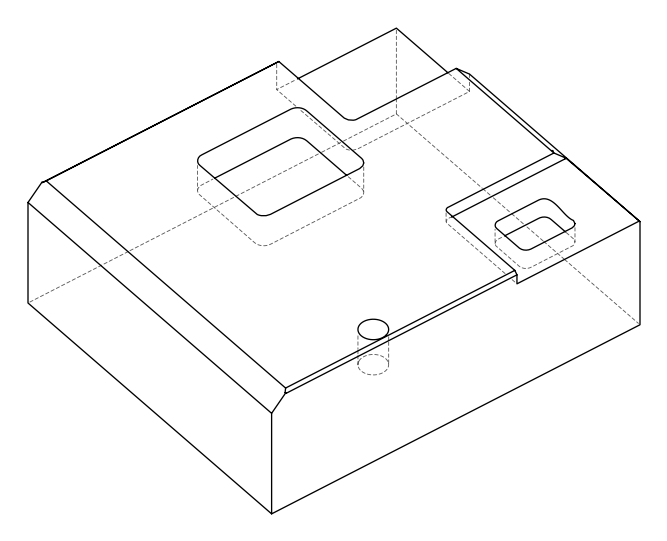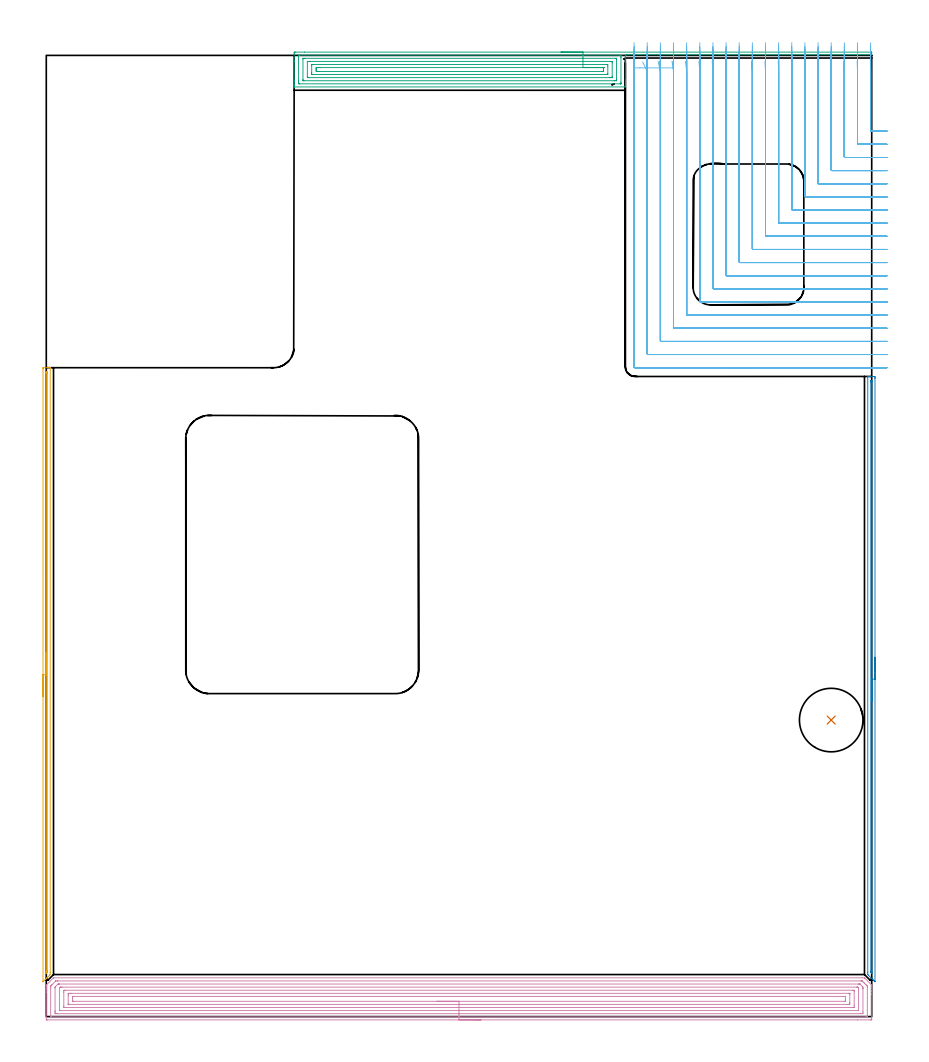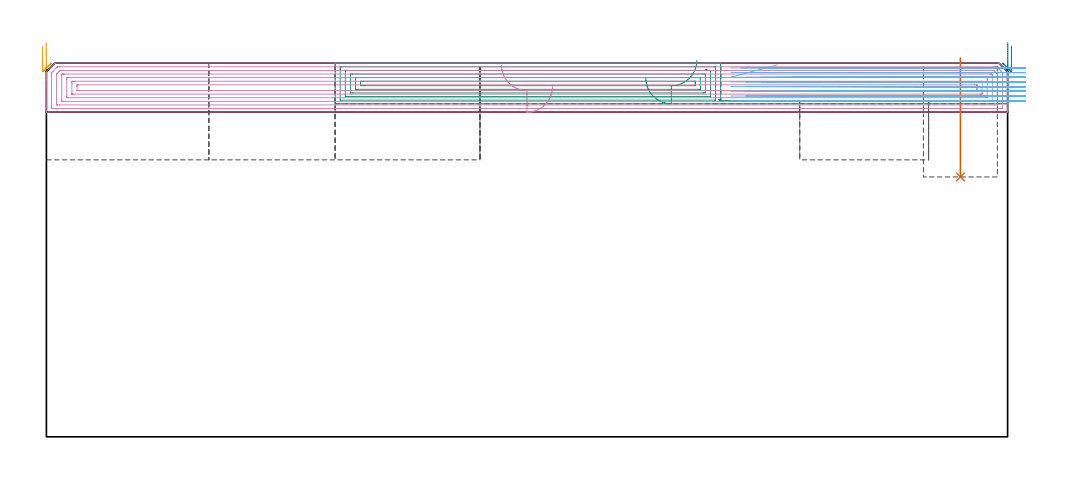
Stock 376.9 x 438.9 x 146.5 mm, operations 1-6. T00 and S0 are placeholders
(PLAN: 9 operations, 4 tool changes, 152.4 min)
(1 INDEXABLE_INSERT_DRILL_BLIND_HOLE_FROM_SOLID | STEP1POCKET | UGT0302_008 | 0.19 min | 29429 mm3)
(2 AREA_MILL | FG_CHAMFER_SURFACE | UGT0205_001 | 4.54 min | 1535 mm3)
(3 AREA_MILL_1 | FG_CHAMFER_SURFACE_1 | UGT0205_001 | 8.44 min | 32209 mm3)
(4 AREA_MILL_2 | FG_CHAMFER_SURFACE_2 | UGT0205_001 | 21.42 min | 69439 mm3)
(5 AREA_MILL_3 | FG_CHAMFER_SURFACE_3 | UGT0205_001 | 4.61 min | 1522 mm3)
(6 MILL_CORNER_NOTCH_RECTANGULAR | CORNER_NOTCH_RECTANGULAR | NXT0201_009 | Follow Part, ap 2, ae 75% | 49.76 min | 230284 mm3)
(7 MILL_CORNER_NOTCH_RECTANGULAR_1 | CORNER_NOTCH_RECTANGULAR_1 | NXT0201_012 | Follow Part, ap 4, ae 75% | 33.62 min | 610157 mm3)
(8 MILL_RECTANGULAR_POCKET | POCKET_RECTANGULAR_STRAIGHT | NXT0201_012 | Follow Part, ap 4, ae 75% | 23.6 min | 508019 mm3)
(9 MILL_RECTANGULAR_POCKET_1 | POCKET_RECTANGULAR_STRAIGHT_1 | NXT0201_011 | Follow Part, ap 3, ae 75% | 6.27 min | 74109 mm3)
(TOOL UGT0302_008 | Indexable Insert Drill 29mm | D29 PA180 FL50 Z2)
(TOOL UGT0205_001 | Chamfer Mill 20 x 3 x 45 deg. | D20 FL50 Z2)
(TOOL NXT0201_009 | ENDMILL 8mm [2P460-0800-NA 1630] | D8 FL26 Z6)
(TOOL NXT0201_012 | ENDMILL 16mm [2P460-1600-NA 1630] | D16 FL38 Z6)
(TOOL NXT0201_011 | ENDMILL 12mm [2P460-1200-NA 1630] | D12 FL38 Z6)
(OP 1 INDEXABLE_INSERT_DRILL_BLIND_HOLE_FROM_SOLID)
G17 G21 G94 G90
T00 M6
G54
G17 G0 G90 X358.4 Y135.4 S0 M3
G43 Z156.5 H0
G94 G81 G98 Z101.9 F250. R148.5
G80
M5
M2
(OP 2 AREA_MILL)
G17 G21 G94 G90
T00 M6
G54
G17 G0 G90 X378.4 Y164.1 S1061 M3
G43 Z156.5 H0
Z153.2
G94 G1 Y164.062 Z152.328 F250.
Y163.948 Z151.463
Y163.759 Z150.612
Y163.497 Z149.78
Y163.163 Z148.974
Y162.76 Z148.2
Y162.292 Z147.464
Y161.76 Z146.772
Y161.171 Z146.129
Y160.528 Z145.54
Y159.836 Z145.008
Y159.1 Z144.54
Y158.326 Z144.137
Y157.52 Z143.803
Y156.688 Z143.541
Y155.836 Z143.352
Y154.972 Z143.238
Y154.1 Z143.2
Y16.03
X378.397 Y15.991
X378.389 Y15.91 Z143.203
X378.329 Y15.969 Z143.266
X378.227 Y16.072 Z143.371
X378.06 Y16.237 Z143.534
X377.901 Y16.398 Z143.697
X377.781 Y16.519 Z143.817
X377.623 Y16.674 Z143.972
X377.473 Y16.825 Z144.124
X377.334 Y16.965 Z144.264
X377.187 Y17.111 Z144.409
X377.046 Y17.253 Z144.551
X376.887 Y17.412 Z144.711
X376.75 Y17.548 Z144.846
X375.44 Y18.859 Z146.157
X375.102 Y19.199 Z146.498
X375.101 Y19.2 Z146.499
X375.1 Y20.092 Z146.5
Y292.128
X375.102 Y292.29 Z146.488
X375.229 Y292.298 Z146.363
X375.361 Y292.3 Z146.238
X375.641 Z145.958
X376.313 Z145.281
X377.523 Z144.074
X378.06 Y292.296 Z143.534
X378.392 Y292.29 Z143.203
X378.397 Y292.026 Z143.2
X378.4 Y291.681
Y291.334
Y154.1
X376.986 Z144.614
X376.985 Y20.092 Z144.615
X376.984 Y19.891 Z144.616
X376.981 Y19.792 Z144.619
X376.98 Y19.783 Z144.62
X376.968 Y19.791 Z144.632
X376.937 Y19.818 Z144.663
X376.662 Y20.092 Z144.938
X376.535 Y20.226 Z145.065
X376.521 Y20.363 Z145.079
X376.517 Y20.632 Z145.083
X376.515 Y20.779 Z145.085
X376.514 Y289.689 Z145.086
X376.515 Y289.895 Z145.085
X376.518 Y290.136 Z145.082
X376.521 Y290.255 Z145.079
X376.529 Y290.291 Z145.071
X376.552 Y290.292 Z145.048
X376.792 Y290.299 Z144.808
X376.939 Y290.297 Z144.661
X376.969 Y290.294 Z144.631
X376.978 Y290.29 Z144.622
X376.981 Y290.281 Z144.619
X376.983 Y290.246 Z144.617
X376.985 Y290.101 Z144.615
X376.986 Y154.1 Z144.614
Y153.228 Z144.652
Y152.363 Z144.766
Y151.512 Z144.955
Y150.68 Z145.217
Y149.874 Z145.551
Y149.1 Z145.954
Y148.364 Z146.423
Y147.672 Z146.954
Y147.029 Z147.543
Y146.44 Z148.186
Y145.908 Z148.878
Y145.44 Z149.614
Y145.037 Z150.388
Y144.703 Z151.194
Y144.441 Z152.026
Y144.252 Z152.878
Y144.138 Z153.743
Y144.1 Z154.614
G0 Z156.5
M5
M2
(OP 3 AREA_MILL_1)
G17 G21 G94 G90
T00 M6
G54
G17 G0 G90 X235.05 Y440.4 S1061 M3
G43 Z156.5 H0
Z140.6
G94 G1 X235.088 Z139.728 F250.
X235.202 Z138.864
X235.391 Z138.012
X235.653 Z137.18
X235.987 Z136.374
X236.39 Z135.6
X236.858 Z134.864
X237.39 Z134.172
X237.979 Z133.529
X238.622 Z132.94
X239.314 Z132.408
X240.05 Z131.94
X240.824 Z131.537
X241.63 Z131.203
X242.462 Z130.941
X243.314 Z130.752
X244.178 Z130.638
X245.05 Z130.6
X376.736
X376.845 Y440.396 Z130.604
X376.89 Y440.393 Z130.606
X376.9 Y440.179 Z130.82
Y439.746 Z131.253
X376.895 Y439.308 Z131.684
X376.89 Y439.202 Z131.788
X376.736 Y439.2 Z131.8
X266.449
X265.584 Y439.199 Z131.795
X265.138 Y439.2 Z131.8
X265.137
X264.691 Y439.199 Z131.798
X264.4 Z131.799
Y427.6 Z143.393
Y427.025 Z143.972
Y426.719 Z144.277
Y426.143 Z144.853
Y425.837 Z145.158
Y425.225 Z145.775
Y424.955 Z146.044
Y424.815 Z146.184
X264.39 Y424.506 Z146.493
X264.245 Y424.5 Z146.5
X113.362
X113.208 Y424.502 Z146.488
X113.206 Y424.505 Z146.486
X113.2 Y424.833 Z146.166
Y425.19 Z145.809
Y425.837 Z145.158
Y427.042 Z143.955
Y427.6 Z143.394
Y436.278 Z134.719
Y439.945 Z131.053
X113.203 Y440.226 Z130.771
X113.21 Y440.392 Z130.606
X113.377 Y440.399 Z130.599
X113.81 Y440.4 Z130.6
X117.911
X245.05
Y438.986 Z132.014
X262.013 Y438.985 Z132.015
X262.092 Y438.984 Z132.016
X262.378 Y438.979 Z132.021
X262.39 Y438.887 Z132.113
X262.397 Y438.684 Z132.316
X262.399 Y438.181 Z132.819
X262.4 Y437.799 Z133.201
X262.399 Y426.719 Z144.281
X262.398 Y426.339 Z144.661
X262.39 Y425.955 Z145.045
X262.386 Y425.92 Z145.08
X262.368 Y425.919 Z145.082
X262.318 Y425.916 Z145.084
X262.217 Y425.915 Z145.085
X262.013 Y425.914 Z145.086
X115.596 Y425.915 Z145.085
X115.516 Y425.916 Z145.084
X115.227 Y425.921 Z145.079
X115.21 Y426.015 Z144.985
X115.203 Y426.225 Z144.775
X115.201 Y426.719 Z144.281
X115.2 Y427.11 Z143.89
X115.201 Y438.571 Z132.429
X115.209 Y438.962 Z132.038
X115.211 Y438.98 Z132.02
X115.216 Y438.982 Z132.018
X115.239 Y438.984 Z132.016
X115.29 Y438.985 Z132.015
X115.392 Y438.986 Z132.014
X245.05
Y437.572 Z133.428
X259.952 Y437.571 Z133.429
X260.227 Y437.569 Z133.431
X260.319 Y437.568 Z133.432
X260.383 Y437.565 Z133.435
X260.39 Y437.47 Z133.53
X260.396 Y437.3 Z133.7
X260.399 Y437.13 Z133.87
Y427.6 Z143.4
X260.398 Y427.432 Z143.568
X260.394 Y427.374 Z143.626
X260.39 Y427.335 Z143.665
X260.364 Y427.334 Z143.666
X260.227 Y427.331 Z143.669
X259.61 Y427.329 Z143.671
X259.335 Y427.328 Z143.672
X117.656 Y427.329 Z143.671
X117.381 Y427.331 Z143.669
X117.29 Y427.332 Z143.668
X117.225 Y427.335 Z143.665
X117.21 Y427.422 Z143.578
X117.205 Y427.6 Z143.4
X117.201 Y427.779 Z143.221
Y437.3 Z133.7
X117.203 Y437.475 Z133.525
X117.21 Y437.537 Z133.463
X117.218 Y437.565 Z133.435
X117.244 Y437.566 Z133.434
X117.381 Y437.569 Z133.431
X117.999 Y437.571 Z133.429
X118.274
X245.05 Y437.572 Z133.428
Y436.157 Z134.843
X257.549
X257.814 Y436.156 Z134.844
X258.283 Y436.151 Z134.849
X258.39 Y436.149 Z134.851
X258.4 Y435.536 Z135.464
X258.399 Y429.364 Z141.636
X258.39 Y428.944 Z142.056
X258.378 Y428.75 Z142.25
X258.174 Y428.747 Z142.253
X257.549 Y428.743 Z142.257
X257.285
X120.06
X119.795 Y428.744 Z142.256
X119.323 Y428.748 Z142.252
X119.216 Y428.75 Z142.25
X119.21 Y428.935 Z142.065
X119.2 Y429.331 Z141.669
X119.201 Y436.067 Z134.933
X119.203 Y436.12 Z134.88
X119.207 Y436.145 Z134.855
X119.211 Y436.15 Z134.85
X119.222 Y436.152 Z134.848
X119.432 Y436.156 Z134.844
X120.06 Y436.157 Z134.843
X120.323
X245.05
Y434.743 Z136.257
X255.853
X256.033 Y434.741 Z136.259
X256.384 Y434.736 Z136.264
X256.39 Y434.654 Z136.346
X256.399 Y434.026 Z136.974
Y430.5 Z140.5
X256.394 Y430.246 Z140.754
X256.39 Y430.174 Z140.826
X256.123 Y430.163 Z140.837
X255.943 Y430.158 Z140.842
X255.853 Y430.157 Z140.843
X255.763
X121.755
X121.576 Y430.159 Z140.841
X121.225 Y430.164 Z140.836
X121.21 Y430.246 Z140.754
X121.201 Y430.882 Z140.118
Y434.409 Z136.591
X121.206 Y434.654 Z136.346
X121.21 Y434.727 Z136.273
X121.486 Y434.738 Z136.262
X121.666 Y434.742 Z136.258
X121.755 Y434.743 Z136.257
X121.845
X245.05
Y433.329 Z137.671
X254.244 Y433.328 Z137.672
X254.323 Y433.327 Z137.673
X254.368 Y433.325 Z137.675
X254.386 Y433.323 Z137.677
X254.39 Y433.307 Z137.693
X254.396 Y432.891 Z138.109
X254.399 Y432.475 Z138.525
X254.397 Y432.009 Z138.991
X254.392 Y431.6 Z139.4
X254.385 Y431.578 Z139.422
X254.365 Y431.576 Z139.424
X254.31 Y431.573 Z139.427
X254.2 Y431.572 Z139.428
X253.978 Y431.571 Z139.429
X124.524 Y431.572 Z139.428
X124.072 Y431.574 Z139.426
X123.631 Y431.578 Z139.422
X123.21 Y431.59 Z139.41
X123.205 Y432.009 Z138.991
X123.201 Y432.433 Z138.567
X123.204 Y432.891 Z138.109
X123.207 Y433.309 Z137.691
X123.631 Y433.322 Z137.678
X124.083 Y433.326 Z137.674
X124.524 Y433.328 Z137.672
X124.973 Y433.329 Z137.671
X245.05
X245.922 Z137.709
X246.786 Z137.823
X247.638 Z138.012
X248.47 Z138.274
X249.276 Z138.608
X250.05 Z139.011
X250.786 Z139.48
X251.478 Z140.011
X252.121 Z140.6
X252.71 Z141.243
X253.242 Z141.935
X253.71 Z142.671
X254.113 Z143.445
X254.447 Z144.251
X254.709 Z145.083
X254.898 Z145.935
X255.012 Z146.8
X255.05 Z147.671
G0 Z156.5
M5
M2
(OP 4 AREA_MILL_2)
G17 G21 G94 G90
T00 M6
G54
G17 G0 G90 X198.45 Y-1.5 S1061 M3
G43 Z156.5 H0
Z137.3
G94 G1 X198.412 Z136.428 F250.
X198.298 Z135.564
X198.109 Z134.712
X197.847 Z133.88
X197.513 Z133.074
X197.11 Z132.3
X196.641 Z131.564
X196.11 Z130.872
X195.521 Z130.229
X194.878 Z129.64
X194.186 Z129.108
X193.45 Z128.64
X192.676 Z128.237
X191.87 Z127.903
X191.038 Z127.641
X190.186 Z127.452
X189.321 Z127.338
X188.45 Z127.3
X0.632
X0.131 Y-1.495 Z127.303
X0.01 Y-1.492 Z127.306
X0. Y-1.367 Z127.431
Y11.17 Z139.965
Y12.561 Z141.357
Y12.924 Z141.719
Y13.65 Z142.45
Y14.24 Z143.039
X0.001 Y14.317 Z143.116
X0.01 Y14.4 Z143.195
X0.089 Y14.49 Z143.288
X3.291 Y17.691 Z146.489
X3.303 Y17.696 Z146.495
X3.315 Y17.7 Z146.5
X373.585
X373.597 Y17.696 Z146.495
X373.609 Y17.691 Z146.489
X376.812 Y14.488 Z143.287
X376.89 Y14.4 Z143.195
X376.9 Y14.315 Z143.114
Y14.24 Z143.039
Y13.65 Z142.45
Y12.924 Z141.719
Y11.684 Z140.481
Y10.293 Z139.088
Y-1.11 Z127.688
X376.897 Y-1.37 Z127.428
X376.89 Y-1.492 Z127.306
X376.765 Y-1.499 Z127.299
X376.268 Y-1.5 Z127.3
X370.398
X188.45
Y-0.086 Z128.714
X2.421 Y-0.085 Z128.715
X2.27
X2.059 Y-0.08 Z128.72
X2.014 Y-0.079 Z128.721
X2.009 Y-0.05 Z128.75
X2.005 Y-0.015 Z128.785
X2.001 Y0.18 Z128.98
X2. Y13.336 Z142.136
X2.005 Y13.801 Z142.601
X2.009 Y13.904 Z142.704
X2.014 Y13.952 Z142.752
X2.044 Y13.986 Z142.786
X2.135 Y14.082 Z142.882
X2.421 Y14.371 Z143.171
X2.576 Y14.526 Z143.326
X4.21 Y16.158 Z144.958
X4.307 Y16.249 Z145.049
X4.333 Y16.272 Z145.072
X4.365 Y16.28 Z145.08
X5.104 Y16.285 Z145.085
X5.254
X371.946
X372.318 Y16.283 Z145.083
X372.504 Y16.28 Z145.08
X372.546 Y16.279 Z145.079
X372.594 Y16.244 Z145.044
X372.69 Y16.156 Z144.956
X373.295 Y15.555 Z144.355
X373.585 Y15.266 Z144.066
X374.172 Y14.678 Z143.478
X374.479 Y14.369 Z143.169
X374.759 Y14.08 Z142.88
X374.89 Y13.937 Z142.737
X374.893 Y13.801 Z142.601
X374.899 Y13.389 Z142.189
Y0.232 Z129.032
X374.897 Y0.094 Z128.894
X374.893 Y-0.015 Z128.785
X374.888 Y-0.079 Z128.721
X374.329 Y-0.085 Z128.715
X188.45 Y-0.086 Z128.714
Y1.328 Z130.128
X5.104 Y1.329 Z130.129
X4.405 Y1.33 Z130.13
X4.21 Y1.332 Z130.132
X4.022 Y1.335 Z130.135
X4.01 Y1.522 Z130.322
X4.003 Y1.724 Z130.524
X4. Y2.399 Z131.199
Y2.605 Z131.405
X4.001 Y13.129 Z141.929
X4.006 Y13.335 Z142.135
X4.01 Y13.471 Z142.271
X4.059 Y13.547 Z142.347
X4.21 Y13.709 Z142.509
X5.178 Y14.678 Z143.478
X5.345 Y14.836 Z143.636
X5.375 Y14.864 Z143.664
X5.473 Y14.867 Z143.667
X5.604 Y14.87 Z143.67
X5.802 Y14.871 Z143.671
X5.998
X370.902
X371.099 Y14.87 Z143.67
X371.492 Y14.864 Z143.664
X371.529 Y14.861 Z143.661
X371.542 Y14.852 Z143.652
X371.569 Y14.829 Z143.629
X371.621 Y14.779 Z143.579
X371.723 Y14.678 Z143.478
X372.599 Y13.801 Z142.601
X372.69 Y13.709 Z142.509
X372.88 Y13.509 Z142.309
X372.893 Y13.13 Z141.93
X372.897 Y12.924 Z141.724
X372.9 Y12.719 Z141.519
X372.899 Y2.194 Z130.994
X372.89 Y1.522 Z130.322
X372.88 Y1.335 Z130.135
X371.796 Y1.329 Z130.129
X188.45 Y1.328 Z130.128
Y2.743 Z131.543
X6.542
X6.152 Y2.745 Z131.545
X6.086 Y2.746 Z131.546
X6.022 Y2.749 Z131.549
X6.01 Y2.839 Z131.639
X6. Y3.274 Z132.074
Y12.923 Z141.723
X6.01 Y13.031 Z141.831
X6.082 Y13.121 Z141.921
X6.215 Y13.256 Z142.056
X6.384 Y13.423 Z142.223
X6.421 Y13.45 Z142.25
X6.485 Y13.453 Z142.253
X6.621 Y13.455 Z142.255
X6.893 Y13.457 Z142.257
X7.243
X370.007
X370.359 Y13.456 Z142.256
X370.454 Y13.453 Z142.253
X370.476 Y13.451 Z142.251
X370.506 Y13.434 Z142.234
X370.572 Y13.373 Z142.173
X370.668 Y13.281 Z142.081
X370.707 Y13.241 Z142.041
X370.78 Y13.16 Z141.96
X370.89 Y13.032 Z141.832
X370.9 Y12.926 Z141.726
X370.899 Y2.838 Z131.638
X370.897 Y2.784 Z131.584
X370.893 Y2.757 Z131.557
X370.89 Y2.75 Z131.55
X370.876 Y2.748 Z131.548
X370.732 Y2.744 Z131.544
X370.551 Y2.743 Z131.543
X188.45
Y4.157 Z132.957
X8.682
X8.236 Y4.161 Z132.961
X8.024 Y4.164 Z132.964
X8.01 Y4.283 Z133.083
X8.001 Y4.82 Z133.62
Y11.17 Z139.97
X8.009 Y11.829 Z140.629
X8.023 Y12.036 Z140.836
X8.685 Y12.043 Z140.843
X368.218
X368.664 Y12.039 Z140.839
X368.876 Y12.036 Z140.836
X368.89 Y11.917 Z140.717
X368.899 Y11.38 Z140.18
Y5.03 Z133.83
X368.891 Y4.371 Z133.171
X368.877 Y4.164 Z132.964
X368.664 Y4.161 Z132.961
X368.218 Y4.157 Z132.957
X188.45
Y5.571 Z134.371
X10.47 Y5.572 Z134.372
X10.128 Y5.574 Z134.374
X10.031 Y5.576 Z134.376
X10.01 Y5.578 Z134.378
X10.007 Y5.592 Z134.392
X10.003 Y5.631 Z134.431
X10.001 Y5.753 Z134.553
X10. Y5.907 Z134.707
X10.001 Y9.876 Z138.676
X10.006 Y10.293 Z139.093
X10.01 Y10.523 Z139.323
X10.022 Y10.622 Z139.422
X10.132 Y10.625 Z139.425
X10.47 Y10.627 Z139.427
X11.022 Y10.629 Z139.429
X11.365
X366.43 Y10.628 Z139.428
X366.772 Y10.626 Z139.426
X366.869 Y10.623 Z139.423
X366.89 Y10.622 Z139.422
X366.893 Y10.607 Z139.407
X366.897 Y10.569 Z139.369
X366.899 Y10.446 Z139.246
X366.9 Y10.293 Z139.093
X366.899 Y6.324 Z135.124
X366.894 Y5.907 Z134.707
X366.89 Y5.677 Z134.477
X366.878 Y5.578 Z134.378
X366.768 Y5.575 Z134.375
X366.43 Y5.572 Z134.372
X366.087 Y5.571 Z134.371
X188.45
Y6.985 Z135.785
X12.948
X12.259 Y6.987 Z135.787
X12.05 Y6.99 Z135.79
X12.01 Y6.992 Z135.792
X12.007 Y7.004 Z135.804
X12.002 Y7.036 Z135.836
X12. Y8.539 Z137.339
X12.001 Y8.792 Z137.592
X12.006 Y9.047 Z137.847
X12.01 Y9.208 Z138.008
X12.087 Y9.21 Z138.01
X12.259 Y9.213 Z138.013
X12.464 Y9.214 Z138.014
X363.952 Y9.215 Z138.015
X364.641 Y9.213 Z138.013
X364.85 Y9.21 Z138.01
X364.889 Y9.208 Z138.008
X364.893 Y9.196 Z137.996
X364.898 Y9.164 Z137.964
X364.9 Y7.661 Z136.461
X364.899 Y7.408 Z136.208
X364.894 Y7.153 Z135.953
X364.89 Y6.992 Z135.792
X364.813 Y6.99 Z135.79
X364.641 Y6.987 Z135.787
X364.436 Y6.986 Z135.786
X188.45 Y6.985 Z135.785
X187.578 Z135.823
X186.713 Z135.937
X185.862 Z136.126
X185.03 Z136.388
X184.224 Z136.722
X183.45 Z137.125
X182.714 Z137.594
X182.022 Z138.125
X181.379 Z138.714
X180.789 Z139.357
X180.258 Z140.05
X179.79 Z140.785
X179.387 Z141.559
X179.053 Z142.365
X178.791 Z143.197
X178.602 Z144.049
X178.488 Z144.914
X178.45 Z145.785
G0 Z156.5
M5
M2
(OP 5 AREA_MILL_3)
G17 G21 G94 G90
T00 M6
G54
G17 G0 G90 X-1.5 Y146.1 S1061 M3
G43 Z156.5 H0
Z153.2
G94 G1 Y146.138 Z152.328 F250.
Y146.252 Z151.463
Y146.441 Z150.612
Y146.703 Z149.78
Y147.037 Z148.974
Y147.44 Z148.2
Y147.909 Z147.464
Y148.44 Z146.772
Y149.029 Z146.129
Y149.672 Z145.54
Y150.364 Z145.008
Y151.1 Z144.54
Y151.874 Z144.137
Y152.68 Z143.803
Y153.512 Z143.541
Y154.364 Z143.352
Y155.228 Z143.238
Y156.1 Z143.2
Y295.701
X-1.498 Y295.974 Z143.202
X-1.492 Y296.297 Z143.206
X-1.46 Y296.3 Z143.237
X0.587 Z145.281
X1.187 Z145.886
X1.566 Z146.265
X1.685 Y296.298 Z146.377
X1.797 Y296.29 Z146.488
X1.8 Y296.147 Z146.5
X1.795 Y20.056 Z146.495
X1.788 Y19.239 Z146.488
X1.777 Y19.179 Z146.477
X1.775 Y19.175 Z146.475
X1.46 Y18.858 Z146.156
X0.729 Y18.127 Z145.426
X0.587 Y17.984 Z145.282
X0.439 Y17.837 Z145.136
X0.301 Y17.7 Z144.999
X0.15 Y17.547 Z144.845
X-0.008 Y17.391 Z144.69
X-0.127 Y17.272 Z144.571
X-0.287 Y17.111 Z144.408
X-0.454 Y16.945 Z144.244
X-1.384 Y16.016 Z143.315
X-1.496 Y15.915 Z143.203
X-1.499 Z143.199
X-1.5 Y156.1 Z143.2
X-0.086 Z144.614
Y293.711
X-0.085 Y293.917 Z144.615
X-0.082 Y294.157 Z144.618
X-0.079 Y294.276 Z144.621
X-0.076 Y294.291 Z144.624
X-0.064 Y294.294 Z144.636
X-0.038 Y294.297 Z144.662
X0.212 Y294.299 Z144.912
X0.341 Y294.294 Z145.041
X0.365 Y294.29 Z145.065
X0.379 Y294.283 Z145.079
X0.38 Y294.256 Z145.08
X0.384 Y294.124 Z145.084
X0.385 Y293.917 Z145.085
X0.386 Y293.711 Z145.086
X0.381 Y20.959 Z145.081
X0.379 Y20.752 Z145.079
X0.375 Y20.284 Z145.075
X0.367 Y20.229 Z145.067
X0.332 Y20.19 Z145.032
X0.216 Y20.067 Z144.916
X0.014 Y19.867 Z144.714
X-0.041 Y19.816 Z144.659
X-0.079 Y19.784 Z144.621
X-0.082 Y19.858 Z144.618
X-0.084 Y20.067 Z144.616
X-0.086 Y20.452 Z144.614
Y20.754
Y156.1
Y156.972 Z144.652
Y157.837 Z144.766
Y158.688 Z144.955
Y159.52 Z145.217
Y160.326 Z145.551
Y161.1 Z145.954
Y161.836 Z146.423
Y162.528 Z146.954
Y163.171 Z147.543
Y163.76 Z148.186
Y164.292 Z148.878
Y164.76 Z149.614
Y165.163 Z150.388
Y165.497 Z151.194
Y165.759 Z152.026
Y165.948 Z152.878
Y166.062 Z153.743
Y166.1 Z154.614
G0 Z156.5
M5
M2
(OP 6 MILL_CORNER_NOTCH_RECTANGULAR)
G17 G21 G94 G90
T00 M6
G54
G17 G0 G90 X376.285 Y436.199 S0 M3
G43 Z156.5 H1
Z144.662
G94 G1 X376.363 Y433.2 F250.
G2 X376.4 Y430.385 R108. F500.
G1 Y404.693
G3 X376.793 Y404.3 R0.4
G1 X380.9
X383.9 F250.
G0 Z156.5
X370.278 Y436.199
Z144.662
G1 X370.361 Y433.2
G2 X370.4 Y430.385 R102. F500.
G1 Y398.693
G3 X370.793 Y398.3 R0.4
G1 X380.9
X383.9 F250.
G0 Z156.5
X364.271 Y436.199
Z144.662
G1 X364.359 Y433.2
G2 X364.4 Y430.385 R96. F500.
G1 Y392.694
G3 X364.794 Y392.3 R0.4
G1 X380.9
X383.9 F250.
G0 Z156.5
X358.262 Y436.198
Z144.662
G1 X358.356 Y433.2
G2 X358.4 Y430.385 R90. F500.
G1 Y386.694
G3 X358.794 Y386.3 R0.4
G1 X380.9
X383.9 F250.
G0 Z156.5
X352.252 Y436.198
Z144.662
G1 X352.353 Y433.2
G2 X352.4 Y430.385 R84. F500.
G1 Y380.694
G3 X352.794 Y380.3 R0.4
G1 X380.9
X383.9 F250.
G0 Z156.5
X346.241 Y436.198
Z144.662
G1 X346.349 Y433.2
G2 X346.4 Y430.385 R78. F500.
G1 Y374.694
G3 X346.794 Y374.3 R0.4
G1 X380.9
X383.9 F250.
G0 Z156.5
X340.228 Y436.198
Z144.662
G1 X340.345 Y433.2
G2 X340.4 Y430.385 R72. F500.
G1 Y368.694
G3 X340.794 Y368.3 R0.4
G1 X380.9
X383.9 F250.
G0 Z156.5
X334.212 Y436.197
Z144.662
G1 X334.34 Y433.2
G2 X334.4 Y430.385 R66. F500.
G1 Y362.695
G3 X334.795 Y362.3 R0.4
G1 X380.9
X383.9 F250.
G0 Z156.5
X328.193 Y436.197
Z144.662
G1 X328.334 Y433.2
G2 X328.4 Y430.385 R60. F500.
G1 Y356.695
G3 X328.795 Y356.3 R0.4
G1 X380.9
X383.9 F250.
G0 Z156.5
X322.17 Y436.196
Z144.662
G1 X322.327 Y433.2
G2 X322.4 Y430.385 R54. F500.
G1 Y350.695
G3 X322.795 Y350.3 R0.4
G1 X380.9
X383.9 F250.
G0 Z156.5
X316.141 Y436.195
Z144.662
G1 X316.317 Y433.2
G2 X316.4 Y430.385 R48. F500.
G1 Y344.695
G3 X316.795 Y344.3 R0.4
G1 X380.9
X383.9 F250.
G0 Z156.5
X310.105 Y436.193
Z144.662
G1 X310.306 Y433.2
G2 X310.4 Y430.385 R42. F500.
G1 Y338.696
G3 X310.796 Y338.3 R0.4
G1 X380.9
X383.9 F250.
G0 Z156.5
X304.055 Y436.191
Z144.662
G1 X304.29 Y433.2
G2 X304.4 Y430.385 R36. F500.
G1 Y332.696
G3 X304.796 Y332.3 R0.4
G1 X380.9
X383.9 F250.
G0 Z156.5
X297.986 Y436.187
Z144.662
G1 X298.268 Y433.2
G2 X298.4 Y430.385 R30. F500.
G1 Y326.696
G3 X298.796 Y326.3 R0.4
G1 X380.9
X383.9 F250.
G0 Z156.5
X291.883 Y436.179
Z144.662
G1 X292.234 Y433.2
G2 X292.4 Y430.385 R24. F500.
G1 Y320.696
G3 X292.796 Y320.3 R0.4
G1 X380.9
X383.9 F250.
G0 Z156.5
X285.709 Y436.163
Z144.662
G1 X286.179 Y433.2
G2 X286.4 Y430.385 R18. F500.
G1 Y314.696
G3 X286.796 Y314.3 R0.4
G1 X380.9
X383.9 F250.
G0 Z156.5
X279.362 Y436.116
Z144.662
G1 X280.065 Y433.2
G2 X280.4 Y430.385 R12. F500.
G1 Y308.697
G3 X280.797 Y308.3 R0.4
G1 X380.9
X383.9 F250.
G0 Z156.5
X272.291 Y435.849
Z144.662
G1 X273.699 Y433.2
G2 X274.4 Y430.385 R6. F500.
G1 Y302.697
G3 X274.797 Y302.3 R0.4
G1 X380.9
X383.9 F250.
G0 Z156.5
X268.4 Y433.385
Z144.662
G1 Y430.385
Y296.697 F500.
G3 X268.797 Y296.3 R0.4
G1 X380.9
X383.9 F250.
G0 Z156.5
X376.367 Y436.2
Z142.825
G1 X376.395 Y433.2
G2 X376.4 Y432.189 R108. F500.
G1 Y404.693
G3 X376.793 Y404.3 R0.4
G1 X380.9
X383.9 F250.
G0 Z156.5
X370.365 Y436.2
Z142.825
G1 X370.395 Y433.2
G2 X370.4 Y432.189 R102. F500.
G1 Y398.693
G3 X370.793 Y398.3 R0.4
G1 X380.9
X383.9 F250.
G0 Z156.5
X364.363 Y436.2
Z142.825
G1 X364.395 Y433.2
G2 X364.4 Y432.189 R96. F500.
G1 Y392.694
G3 X364.794 Y392.3 R0.4
G1 X380.9
X383.9 F250.
G0 Z156.5
X358.361 Y436.2
Z142.825
G1 X358.394 Y433.2
G2 X358.4 Y432.189 R90. F500.
G1 Y386.694
G3 X358.794 Y386.3 R0.4
G1 X380.9
X383.9 F250.
G0 Z156.5
X352.358 Y436.2
Z142.825
G1 X352.394 Y433.2
G2 X352.4 Y432.189 R84. F500.
G1 Y380.694
G3 X352.794 Y380.3 R0.4
G1 X380.9
X383.9 F250.
G0 Z156.5
X346.355 Y436.2
Z142.825
G1 X346.393 Y433.2
G2 X346.4 Y432.189 R78. F500.
G1 Y374.694
G3 X346.794 Y374.3 R0.4
G1 X380.9
X383.9 F250.
G0 Z156.5
X340.351 Y436.2
Z142.825
G1 X340.393 Y433.2
G2 X340.4 Y432.189 R72. F500.
G1 Y368.694
G3 X340.794 Y368.3 R0.4
G1 X380.9
X383.9 F250.
G0 Z156.5
X334.346 Y436.2
Z142.825
G1 X334.392 Y433.2
G2 X334.4 Y432.189 R66. F500.
G1 Y362.695
G3 X334.795 Y362.3 R0.4
G1 X380.9
X383.9 F250.
G0 Z156.5
X328.341 Y436.2
Z142.825
G1 X328.391 Y433.2
G2 X328.4 Y432.189 R60. F500.
G1 Y356.695
G3 X328.795 Y356.3 R0.4
G1 X380.9
X383.9 F250.
G0 Z156.5
X322.334 Y436.199
Z142.825
G1 X322.391 Y433.2
G2 X322.4 Y432.189 R54. F500.
G1 Y350.695
G3 X322.795 Y350.3 R0.4
G1 X380.9
X383.9 F250.
G0 Z156.5
X316.326 Y436.199
Z142.825
G1 X316.389 Y433.2
G2 X316.4 Y432.189 R48. F500.
G1 Y344.695
G3 X316.795 Y344.3 R0.4
G1 X380.9
X383.9 F250.
G0 Z156.5
X310.316 Y436.199
Z142.825
G1 X310.388 Y433.2
G2 X310.4 Y432.189 R42. F500.
G1 Y338.696
G3 X310.796 Y338.3 R0.4
G1 X380.9
X383.9 F250.
G0 Z156.5
X304.302 Y436.199
Z142.825
G1 X304.386 Y433.2
G2 X304.4 Y432.189 R36. F500.
G1 Y332.696
G3 X304.796 Y332.3 R0.4
G1 X380.9
X383.9 F250.
G0 Z156.5
X298.282 Y436.198
Z142.825
G1 X298.383 Y433.2
G2 X298.4 Y432.189 R30. F500.
G1 Y326.696
G3 X298.796 Y326.3 R0.4
G1 X380.9
X383.9 F250.
G0 Z156.5
X292.252 Y436.197
Z142.825
G1 X292.379 Y433.2
G2 X292.4 Y432.189 R24. F500.
G1 Y320.696
G3 X292.796 Y320.3 R0.4
G1 X380.9
X383.9 F250.
G0 Z156.5
X286.203 Y436.195
Z142.825
G1 X286.372 Y433.2
G2 X286.4 Y432.189 R18. F500.
G1 Y314.696
G3 X286.796 Y314.3 R0.4
G1 X380.9
X383.9 F250.
G0 Z156.5
X280.105 Y436.189
Z142.825
G1 X280.357 Y433.2
G2 X280.4 Y432.189 R12. F500.
G1 Y308.697
G3 X280.797 Y308.3 R0.4
G1 X380.9
X383.9 F250.
G0 Z156.5
X274.314 Y436.2
Z142.825
G1 Y433.2
G2 X274.4 Y432.189 R6. F500.
G1 Y302.697
G3 X274.797 Y302.3 R0.4
G1 X380.9
X383.9 F250.
G0 Z156.5
X268.4 Y435.189
Z142.825
G1 Y432.189
Y296.697 F500.
G3 X268.797 Y296.3 R0.4
G1 X380.9
X383.9 F250.
G0 Z156.5
X376.4 Y436.2
Z140.987
G1 Y433.2
Y404.693 F500.
G3 X376.793 Y404.3 R0.4
G1 X380.9
X383.9 F250.
G0 Z156.5
X370.4 Y436.2
Z140.987
G1 Y433.2
Y398.693 F500.
G3 X370.793 Y398.3 R0.4
G1 X380.9
X383.9 F250.
G0 Z156.5
X364.4 Y436.2
Z140.987
G1 Y433.2
Y392.693 F500.
G3 X364.793 Y392.3 R0.4
G1 X380.9
X383.9 F250.
G0 Z156.5
X358.4 Y436.2
Z140.987
G1 Y433.2
Y386.694 F500.
G3 X358.794 Y386.3 R0.4
G1 X380.9
X383.9 F250.
G0 Z156.5
X352.4 Y436.2
Z140.987
G1 Y433.2
Y380.694 F500.
G3 X352.794 Y380.3 R0.4
G1 X380.9
X383.9 F250.
G0 Z156.5
X346.4 Y436.2
Z140.987
G1 Y433.2
Y374.694 F500.
G3 X346.794 Y374.3 R0.4
G1 X380.9
X383.9 F250.
G0 Z156.5
X340.4 Y436.2
Z140.987
G1 Y433.2
Y368.694 F500.
G3 X340.794 Y368.3 R0.4
G1 X380.9
X383.9 F250.
G0 Z156.5
X334.4 Y436.2
Z140.987
G1 Y433.2
Y362.695 F500.
G3 X334.795 Y362.3 R0.4
G1 X380.9
X383.9 F250.
G0 Z156.5
X328.4 Y436.2
Z140.987
G1 Y433.2
Y356.695 F500.
G3 X328.795 Y356.3 R0.4
G1 X380.9
X383.9 F250.
G0 Z156.5
X322.4 Y436.2
Z140.987
G1 Y433.2
Y350.695 F500.
G3 X322.795 Y350.3 R0.4
G1 X380.9
X383.9 F250.
G0 Z156.5
X316.4 Y436.2
Z140.987
G1 Y433.2
Y344.695 F500.
G3 X316.795 Y344.3 R0.4
G1 X380.9
X383.9 F250.
G0 Z156.5
X310.4 Y436.2
Z140.987
G1 Y433.2
Y338.696 F500.
G3 X310.796 Y338.3 R0.4
G1 X380.9
X383.9 F250.
G0 Z156.5
X304.4 Y436.2
Z140.987
G1 Y433.2
Y332.696 F500.
G3 X304.796 Y332.3 R0.4
G1 X380.9
X383.9 F250.
G0 Z156.5
X298.4 Y436.2
Z140.987
G1 Y433.2
Y326.696 F500.
G3 X298.796 Y326.3 R0.4
G1 X380.9
X383.9 F250.
G0 Z156.5
X292.4 Y436.2
Z140.987
G1 Y433.2
Y320.696 F500.
G3 X292.796 Y320.3 R0.4
G1 X380.9
X383.9 F250.
G0 Z156.5
X286.4 Y436.2
Z140.987
G1 Y433.2
Y314.696 F500.
G3 X286.796 Y314.3 R0.4
G1 X380.9
X383.9 F250.
G0 Z156.5
X280.4 Y436.2
Z140.987
G1 Y433.2
Y308.697 F500.
G3 X280.797 Y308.3 R0.4
G1 X380.9
X383.9 F250.
G0 Z156.5
X274.4 Y436.2
Z140.987
G1 Y433.2
Y302.697 F500.
G3 X274.797 Y302.3 R0.4
G1 X380.9
X383.9 F250.
G0 Z156.5
X286.454 Y433.2
Z145.825
G1 X271.061 Z141.7
X268.4 Z140.987
Y296.697 F500.
G3 X268.797 Y296.3 R0.4
G1 X380.9
X383.9 F250.
G0 Z156.5
X376.4 Y437.35
Z139.15
G1 Y434.35
Y404.693 F500.
G3 X376.793 Y404.3 R0.4
G1 X380.9
X383.9 F250.
G0 Z156.5
X370.4 Y437.35
Z139.15
G1 Y434.35
Y398.693 F500.
G3 X370.793 Y398.3 R0.4
G1 X380.9
X383.9 F250.
G0 Z156.5
X364.4 Y437.35
Z139.15
G1 Y434.35
Y392.694 F500.
G3 X364.794 Y392.3 R0.4
G1 X380.9
X383.9 F250.
G0 Z156.5
X358.4 Y437.35
Z139.15
G1 Y434.35
Y386.694 F500.
G3 X358.794 Y386.3 R0.4
G1 X380.9
X383.9 F250.
G0 Z156.5
X352.4 Y437.35
Z139.15
G1 Y434.35
Y380.694 F500.
G3 X352.794 Y380.3 R0.4
G1 X380.9
X383.9 F250.
G0 Z156.5
X346.4 Y437.35
Z139.15
G1 Y434.35
Y374.694 F500.
G3 X346.794 Y374.3 R0.4
G1 X380.9
X383.9 F250.
G0 Z156.5
X340.4 Y437.35
Z139.15
G1 Y434.35
Y368.694 F500.
G3 X340.794 Y368.3 R0.4
G1 X380.9
X383.9 F250.
G0 Z156.5
X334.4 Y437.35
Z139.15
G1 Y434.35
Y362.695 F500.
G3 X334.795 Y362.3 R0.4
G1 X380.9
X383.9 F250.
G0 Z156.5
X328.4 Y437.35
Z139.15
G1 Y434.35
Y356.695 F500.
G3 X328.795 Y356.3 R0.4
G1 X380.9
X383.9 F250.
G0 Z156.5
X322.4 Y437.35
Z139.15
G1 Y434.35
Y350.695 F500.
G3 X322.795 Y350.3 R0.4
G1 X380.9
X383.9 F250.
G0 Z156.5
X316.4 Y437.35
Z139.15
G1 Y434.35
Y344.695 F500.
G3 X316.795 Y344.3 R0.4
G1 X380.9
X383.9 F250.
G0 Z156.5
X310.4 Y437.35
Z139.15
G1 Y434.35
Y338.696 F500.
G3 X310.796 Y338.3 R0.4
G1 X380.9
X383.9 F250.
G0 Z156.5
X304.4 Y437.35
Z139.15
G1 Y434.35
Y332.696 F500.
G3 X304.796 Y332.3 R0.4
G1 X380.9
X383.9 F250.
G0 Z156.5
X298.4 Y437.35
Z139.15
G1 Y434.35
Y326.696 F500.
G3 X298.796 Y326.3 R0.4
G1 X380.9
X383.9 F250.
G0 Z156.5
X292.4 Y437.35
Z139.15
G1 Y434.35
Y320.696 F500.
G3 X292.796 Y320.3 R0.4
G1 X380.9
X383.9 F250.
G0 Z156.5
X286.4 Y437.35
Z139.15
G1 Y434.35
Y314.696 F500.
G3 X286.796 Y314.3 R0.4
G1 X380.9
X383.9 F250.
G0 Z156.5
X280.4 Y437.35
Z139.15
G1 Y434.35
Y308.697 F500.
G3 X280.797 Y308.3 R0.4
G1 X380.9
X383.9 F250.
G0 Z156.5
X274.4 Y437.35
Z139.15
G1 Y434.35
Y302.697 F500.
G3 X274.797 Y302.3 R0.4
G1 X380.9
X383.9 F250.
G0 Z156.5
X268.4 Y437.35
Z139.15
G1 Y434.35
Y296.697 F500.
G3 X268.797 Y296.3 R0.4
G1 X380.9
X383.9 F250.
G0 Z156.5
X376.4 Y439.187
Z137.312
G1 Y436.187
Y404.693 F500.
G3 X376.793 Y404.3 R0.4
G1 X380.9
X383.9 F250.
G0 Z156.5
X370.4 Y439.187
Z137.312
G1 Y436.187
Y398.693 F500.
G3 X370.793 Y398.3 R0.4
G1 X380.9
X383.9 F250.
G0 Z156.5
X364.4 Y439.187
Z137.312
G1 Y436.187
Y392.693 F500.
G3 X364.793 Y392.3 R0.4
G1 X380.9
X383.9 F250.
G0 Z156.5
X358.4 Y439.187
Z137.312
G1 Y436.187
Y386.694 F500.
G3 X358.794 Y386.3 R0.4
G1 X380.9
X383.9 F250.
G0 Z156.5
X352.4 Y439.187
Z137.312
G1 Y436.187
Y380.694 F500.
G3 X352.794 Y380.3 R0.4
G1 X380.9
X383.9 F250.
G0 Z156.5
X346.4 Y439.187
Z137.312
G1 Y436.187
Y374.694 F500.
G3 X346.794 Y374.3 R0.4
G1 X380.9
X383.9 F250.
G0 Z156.5
X340.4 Y439.187
Z137.312
G1 Y436.187
Y368.694 F500.
G3 X340.794 Y368.3 R0.4
G1 X380.9
X383.9 F250.
G0 Z156.5
X334.4 Y439.187
Z137.312
G1 Y436.187
Y362.695 F500.
G3 X334.795 Y362.3 R0.4
G1 X380.9
X383.9 F250.
G0 Z156.5
X328.4 Y439.187
Z137.312
G1 Y436.187
Y356.695 F500.
G3 X328.795 Y356.3 R0.4
G1 X380.9
X383.9 F250.
G0 Z156.5
X322.4 Y439.187
Z137.312
G1 Y436.187
Y350.695 F500.
G3 X322.795 Y350.3 R0.4
G1 X380.9
X383.9 F250.
G0 Z156.5
X316.4 Y439.187
Z137.312
G1 Y436.187
Y344.695 F500.
G3 X316.795 Y344.3 R0.4
G1 X380.9
X383.9 F250.
G0 Z156.5
X310.4 Y439.187
Z137.312
G1 Y436.187
Y338.696 F500.
G3 X310.796 Y338.3 R0.4
G1 X380.9
X383.9 F250.
G0 Z156.5
X304.4 Y439.187
Z137.312
G1 Y436.187
Y332.696 F500.
G3 X304.796 Y332.3 R0.4
G1 X380.9
X383.9 F250.
G0 Z156.5
X298.4 Y439.187
Z137.312
G1 Y436.187
Y326.696 F500.
G3 X298.796 Y326.3 R0.4
G1 X380.9
X383.9 F250.
G0 Z156.5
X292.4 Y439.187
Z137.312
G1 Y436.187
Y320.696 F500.
G3 X292.796 Y320.3 R0.4
G1 X380.9
X383.9 F250.
G0 Z156.5
X286.4 Y439.187
Z137.312
G1 Y436.187
Y314.696 F500.
G3 X286.796 Y314.3 R0.4
G1 X380.9
X383.9 F250.
G0 Z156.5
X280.4 Y439.187
Z137.312
G1 Y436.187
Y308.697 F500.
G3 X280.797 Y308.3 R0.4
G1 X380.9
X383.9 F250.
G0 Z156.5
X274.4 Y439.187
Z137.312
G1 Y436.187
Y302.697 F500.
G3 X274.797 Y302.3 R0.4
G1 X380.9
X383.9 F250.
G0 Z156.5
X268.4 Y439.187
Z137.312
G1 Y436.187
Y296.697 F500.
G3 X268.797 Y296.3 R0.4
G1 X380.9
X383.9 F250.
G0 Z156.5
X376.4 Y441.025
Z135.475
G1 Y438.025
Y404.693 F500.
G3 X376.793 Y404.3 R0.4
G1 X380.9
X383.9 F250.
G0 Z156.5
X370.4 Y441.025
Z135.475
G1 Y438.025
Y398.693 F500.
G3 X370.793 Y398.3 R0.4
G1 X380.9
X383.9 F250.
G0 Z156.5
X364.4 Y441.025
Z135.475
G1 Y438.025
Y392.693 F500.
G3 X364.793 Y392.3 R0.4
G1 X380.9
X383.9 F250.
G0 Z156.5
X358.4 Y441.025
Z135.475
G1 Y438.025
Y386.694 F500.
G3 X358.794 Y386.3 R0.4
G1 X380.9
X383.9 F250.
G0 Z156.5
X352.4 Y441.025
Z135.475
G1 Y438.025
Y380.694 F500.
G3 X352.794 Y380.3 R0.4
G1 X380.9
X383.9 F250.
G0 Z156.5
X346.4 Y441.025
Z135.475
G1 Y438.025
Y374.694 F500.
G3 X346.794 Y374.3 R0.4
G1 X380.9
X383.9 F250.
G0 Z156.5
X340.4 Y441.025
Z135.475
G1 Y438.025
Y368.694 F500.
G3 X340.794 Y368.3 R0.4
G1 X380.9
X383.9 F250.
G0 Z156.5
X334.4 Y441.024
Z135.475
G1 Y438.024
Y362.695 F500.
G3 X334.795 Y362.3 R0.4
G1 X380.9
X383.9 F250.
G0 Z156.5
X328.4 Y441.024
Z135.475
G1 Y438.024
Y356.695 F500.
G3 X328.795 Y356.3 R0.4
G1 X380.9
X383.9 F250.
G0 Z156.5
X322.4 Y441.024
Z135.475
G1 Y438.024
Y350.695 F500.
G3 X322.795 Y350.3 R0.4
G1 X380.9
X383.9 F250.
G0 Z156.5
X316.4 Y441.024
Z135.475
G1 Y438.024
Y344.695 F500.
G3 X316.795 Y344.3 R0.4
G1 X380.9
X383.9 F250.
G0 Z156.5
X310.4 Y441.024
Z135.475
G1 Y438.024
Y338.696 F500.
G3 X310.796 Y338.3 R0.4
G1 X380.9
X383.9 F250.
G0 Z156.5
X304.4 Y441.024
Z135.475
G1 Y438.024
Y332.696 F500.
G3 X304.796 Y332.3 R0.4
G1 X380.9
X383.9 F250.
G0 Z156.5
X298.4 Y441.024
Z135.475
G1 Y438.024
Y326.696 F500.
G3 X298.796 Y326.3 R0.4
G1 X380.9
X383.9 F250.
G0 Z156.5
X292.4 Y441.024
Z135.475
G1 Y438.024
Y320.696 F500.
G3 X292.796 Y320.3 R0.4
G1 X380.9
X383.9 F250.
G0 Z156.5
X286.4 Y441.024
Z135.475
G1 Y438.024
Y314.696 F500.
G3 X286.796 Y314.3 R0.4
G1 X380.9
X383.9 F250.
G0 Z156.5
X280.4 Y441.024
Z135.475
G1 Y438.024
Y308.697 F500.
G3 X280.797 Y308.3 R0.4
G1 X380.9
X383.9 F250.
G0 Z156.5
X274.4 Y441.024
Z135.475
G1 Y438.024
Y302.697 F500.
G3 X274.797 Y302.3 R0.4
G1 X380.9
X383.9 F250.
G0 Z156.5
X268.4 Y441.024
Z135.475
G1 Y438.024
Y296.697 F500.
G3 X268.797 Y296.3 R0.4
G1 X380.9
X383.9 F250.
G0 Z156.5
X376.4 Y442.862
Z133.637
G1 Y439.862
Y404.693 F500.
G3 X376.793 Y404.3 R0.4
G1 X380.9
X383.9 F250.
G0 Z156.5
X370.4 Y442.862
Z133.637
G1 Y439.862
Y398.693 F500.
G3 X370.793 Y398.3 R0.4
G1 X380.9
X383.9 F250.
G0 Z156.5
X364.4 Y442.862
Z133.637
G1 Y439.862
Y392.693 F500.
G3 X364.793 Y392.3 R0.4
G1 X380.9
X383.9 F250.
G0 Z156.5
X358.4 Y442.862
Z133.637
G1 Y439.862
Y386.694 F500.
G3 X358.794 Y386.3 R0.4
G1 X380.9
X383.9 F250.
G0 Z156.5
X352.4 Y442.862
Z133.637
G1 Y439.862
Y380.694 F500.
G3 X352.794 Y380.3 R0.4
G1 X380.9
X383.9 F250.
G0 Z156.5
X346.4 Y442.862
Z133.637
G1 Y439.862
Y374.694 F500.
G3 X346.794 Y374.3 R0.4
G1 X380.9
X383.9 F250.
G0 Z156.5
X340.4 Y442.862
Z133.637
G1 Y439.862
Y368.694 F500.
G3 X340.794 Y368.3 R0.4
G1 X380.9
X383.9 F250.
G0 Z156.5
X334.4 Y442.862
Z133.637
G1 Y439.862
Y362.695 F500.
G3 X334.795 Y362.3 R0.4
G1 X380.9
X383.9 F250.
G0 Z156.5
X328.4 Y442.862
Z133.637
G1 Y439.862
Y356.695 F500.
G3 X328.795 Y356.3 R0.4
G1 X380.9
X383.9 F250.
G0 Z156.5
X322.4 Y442.862
Z133.637
G1 Y439.862
Y350.695 F500.
G3 X322.795 Y350.3 R0.4
G1 X380.9
X383.9 F250.
G0 Z156.5
X316.4 Y442.862
Z133.637
G1 Y439.862
Y344.695 F500.
G3 X316.795 Y344.3 R0.4
G1 X380.9
X383.9 F250.
G0 Z156.5
X310.4 Y442.862
Z133.637
G1 Y439.862
Y338.696 F500.
G3 X310.796 Y338.3 R0.4
G1 X380.9
X383.9 F250.
G0 Z156.5
X304.4 Y442.862
Z133.637
G1 Y439.862
Y332.696 F500.
G3 X304.796 Y332.3 R0.4
G1 X380.9
X383.9 F250.
G0 Z156.5
X298.4 Y442.862
Z133.637
G1 Y439.862
Y326.696 F500.
G3 X298.796 Y326.3 R0.4
G1 X380.9
X383.9 F250.
G0 Z156.5
X292.4 Y442.862
Z133.637
G1 Y439.862
Y320.696 F500.
G3 X292.796 Y320.3 R0.4
G1 X380.9
X383.9 F250.
G0 Z156.5
X286.4 Y442.862
Z133.637
G1 Y439.862
Y314.696 F500.
G3 X286.796 Y314.3 R0.4
G1 X380.9
X383.9 F250.
G0 Z156.5
X280.4 Y442.862
Z133.637
G1 Y439.862
Y308.697 F500.
G3 X280.797 Y308.3 R0.4
G1 X380.9
X383.9 F250.
G0 Z156.5
X274.4 Y442.862
Z133.637
G1 Y439.862
Y302.697 F500.
G3 X274.797 Y302.3 R0.4
G1 X380.9
X383.9 F250.
G0 Z156.5
X268.4 Y442.862
Z133.637
G1 Y439.862
Y296.697 F500.
G3 X268.797 Y296.3 R0.4
G1 X380.9
X383.9 F250.
G0 Z156.5
X376.4 Y444.699
Z131.8
G1 Y441.699
Y404.693 F500.
G3 X376.793 Y404.3 R0.4
G1 X380.9
X383.9 F250.
G0 Z156.5
X370.4 Y444.699
Z131.8
G1 Y441.699
Y398.693 F500.
G3 X370.793 Y398.3 R0.4
G1 X380.9
X383.9 F250.
G0 Z156.5
X364.4 Y444.699
Z131.8
G1 Y441.699
Y392.693 F500.
G3 X364.793 Y392.3 R0.4
G1 X380.9
X383.9 F250.
G0 Z156.5
X358.4 Y444.699
Z131.8
G1 Y441.699
Y386.694 F500.
G3 X358.794 Y386.3 R0.4
G1 X380.9
X383.9 F250.
G0 Z156.5
X352.4 Y444.699
Z131.8
G1 Y441.699
Y380.694 F500.
G3 X352.794 Y380.3 R0.4
G1 X380.9
X383.9 F250.
G0 Z156.5
X346.4 Y444.699
Z131.8
G1 Y441.699
Y374.694 F500.
G3 X346.794 Y374.3 R0.4
G1 X380.9
X383.9 F250.
G0 Z156.5
X340.4 Y444.699
Z131.8
G1 Y441.699
Y368.694 F500.
G3 X340.794 Y368.3 R0.4
G1 X380.9
X383.9 F250.
G0 Z156.5
X334.4 Y444.699
Z131.8
G1 Y441.699
Y362.695 F500.
G3 X334.795 Y362.3 R0.4
G1 X380.9
X383.9 F250.
G0 Z156.5
X328.4 Y444.699
Z131.8
G1 Y441.699
Y356.695 F500.
G3 X328.795 Y356.3 R0.4
G1 X380.9
X383.9 F250.
G0 Z156.5
X322.4 Y444.699
Z131.8
G1 Y441.699
Y350.695 F500.
G3 X322.795 Y350.3 R0.4
G1 X380.9
X383.9 F250.
G0 Z156.5
X316.4 Y444.699
Z131.8
G1 Y441.699
Y344.695 F500.
G3 X316.795 Y344.3 R0.4
G1 X380.9
X383.9 F250.
G0 Z156.5
X310.4 Y444.699
Z131.8
G1 Y441.699
Y338.696 F500.
G3 X310.796 Y338.3 R0.4
G1 X380.9
X383.9 F250.
G0 Z156.5
X304.4 Y444.699
Z131.8
G1 Y441.699
Y332.696 F500.
G3 X304.796 Y332.3 R0.4
G1 X380.9
X383.9 F250.
G0 Z156.5
X298.4 Y444.699
Z131.8
G1 Y441.699
Y326.696 F500.
G3 X298.796 Y326.3 R0.4
G1 X380.9
X383.9 F250.
G0 Z156.5
X292.4 Y444.699
Z131.8
G1 Y441.699
Y320.696 F500.
G3 X292.796 Y320.3 R0.4
G1 X380.9
X383.9 F250.
G0 Z156.5
X286.4 Y444.699
Z131.8
G1 Y441.699
Y314.696 F500.
G3 X286.796 Y314.3 R0.4
G1 X380.9
X383.9 F250.
G0 Z156.5
X280.4 Y444.699
Z131.8
G1 Y441.699
Y308.697 F500.
G3 X280.797 Y308.3 R0.4
G1 X380.9
X383.9 F250.
G0 Z156.5
X274.4 Y444.698
Z131.8
G1 Y441.698
Y302.697 F500.
G3 X274.797 Y302.3 R0.4
G1 X380.9
X383.9 F250.
G0 Z156.5
X268.4 Y444.698
Z131.8
G1 Y441.698
Y296.697 F500.
G3 X268.797 Y296.3 R0.4
G1 X380.9
X383.9 F250.
G0 Z156.5
M5
M2
